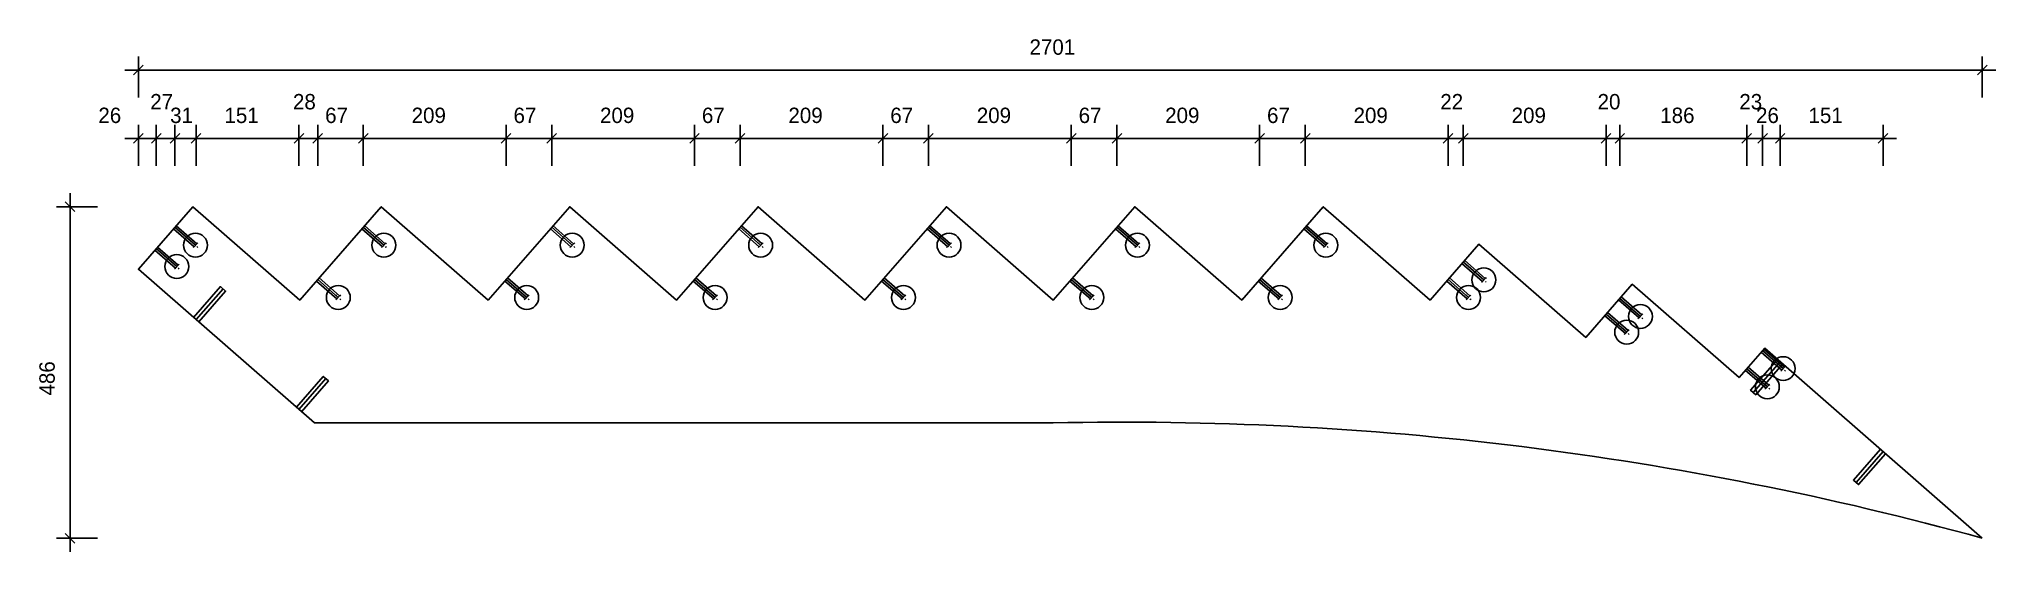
# Model space of a CAD drawing. Header units: millimetres. Extents: x -145 to 2721, y -20 to 731.
import ezdxf
from ezdxf.enums import TextEntityAlignment as Align

# ---------------------------------------------------------------- set-up
doc = ezdxf.new("R2010")
doc.units = ezdxf.units.MM
for name, color, linetype in [('CONTOUR', 7, 'CONTINUOUS'), ('DIMLINES', 7, 'CONTINUOUS'), ('DIMLINESTEXT', 7, 'CONTINUOUS'), ('DRILLINGSOTHER', 7, 'CONTINUOUS'), ('DRILLINGSSIDE', 7, 'CONTINUOUS')]:
    doc.layers.add(name, color=color, linetype=linetype)

msp = doc.modelspace()

# ---------------------------------------------------------------- linework, layer by layer
at = {"layer": 'CONTOUR', "color": 0, "linetype": '0'}
msp.add_lwpolyline([(2701.13, 0, 0.073), (1340.34, 168.781), (257.864, 168.781), (0, 393.974), (79.934, 485.505), (236.495, 348.781), (355.896, 485.505), (512.456, 348.781), (631.857, 485.505), (788.417, 348.781), (907.818, 485.505), (1064.378, 348.781), (1183.779, 485.505), (1340.34, 348.781), (1459.741, 485.505), (1616.301, 348.781), (1735.702, 485.505), (1892.262, 348.781), (1963.83, 430.733), (2120.391, 294.009), (2188.481, 371.978), (2345.041, 235.254), (2382.556, 278.21), (2701.13, 0)], format="xyb", dxfattribs=at)
at = {"layer": 'DIMLINES', "color": 0}
for p, q in [((7.071, 692.576), (-7.071, 678.434)), ((0, 705.505), (0, 645.505)), ((2708.201, 692.576), (2694.058, 678.434)), ((2701.13, 705.505), (2701.13, 645.505)), ((-20, 685.505), (2721.13, 685.505)), ((0, 605.505), (0, 545.505)), ((26.311, 605.505), (26.311, 545.505)), ((53.623, 605.505), (53.623, 545.505)), ((84.626, 605.505), (84.626, 545.505)), ((235.268, 605.505), (235.268, 545.505)), ((262.806, 605.505), (262.806, 545.505)), ((329.584, 605.505), (329.584, 545.505)), ((538.767, 605.505), (538.767, 545.505)), ((605.546, 605.505), (605.546, 545.505)), ((814.728, 605.505), (814.728, 545.505)), ((881.507, 605.505), (881.507, 545.505)), ((1090.69, 605.505), (1090.69, 545.505)), ((1157.468, 605.505), (1157.468, 545.505)), ((1366.651, 605.505), (1366.651, 545.505)), ((1433.429, 605.505), (1433.429, 545.505)), ((1642.612, 605.505), (1642.612, 545.505)), ((1709.391, 605.505), (1709.391, 545.505)), ((1918.573, 605.505), (1918.573, 545.505)), ((1940.998, 605.505), (1940.998, 545.505)), ((2150.181, 605.505), (2150.181, 545.505)), ((2170.266, 605.505), (2170.266, 545.505)), ((2356.244, 605.505), (2356.244, 545.505)), ((2379.449, 605.505), (2379.449, 545.505)), ((2405.152, 605.505), (2405.152, 545.505)), ((2555.794, 605.505), (2555.794, 545.505)), ((-20, 585.505), (2575.794, 585.505)), ((7.071, 592.576), (-7.071, 578.434)), ((33.382, 592.576), (19.24, 578.434)), ((60.694, 592.576), (46.552, 578.434)), ((91.697, 592.576), (77.555, 578.434)), ((242.339, 592.576), (228.197, 578.434)), ((269.877, 592.576), (255.735, 578.434)), ((336.655, 592.576), (322.513, 578.434)), ((545.838, 592.576), (531.696, 578.434)), ((612.617, 592.576), (598.475, 578.434)), ((821.799, 592.576), (807.657, 578.434)), ((888.578, 592.576), (874.436, 578.434)), ((1097.761, 592.576), (1083.618, 578.434)), ((1164.539, 592.576), (1150.397, 578.434)), ((1373.722, 592.576), (1359.58, 578.434)), ((1440.501, 592.576), (1426.358, 578.434)), ((1649.683, 592.576), (1635.541, 578.434)), ((1716.462, 592.576), (1702.32, 578.434)), ((1925.644, 592.576), (1911.502, 578.434)), ((1948.069, 592.576), (1933.927, 578.434)), ((2157.252, 592.576), (2143.11, 578.434)), ((2177.338, 592.576), (2163.195, 578.434)), ((2363.315, 592.576), (2349.173, 578.434)), ((2386.52, 592.576), (2372.378, 578.434)), ((2412.223, 592.576), (2398.081, 578.434)), ((2562.865, 592.576), (2548.723, 578.434)), ((-107.071, 492.576), (-92.929, 478.434)), ((-100, -20), (-100, 505.505)), ((-120, 485.505), (-60, 485.505)), ((-120, 0), (-60, 0)), ((-107.071, 7.071), (-92.929, -7.071))]:
    msp.add_line(p, q, dxfattribs=at)
at = {"layer": 'DRILLINGSOTHER', "color": 3}
for p, q in [((80.217, 432.601), (81.631, 431.187)), ((87.287, 432.601), (85.873, 431.187)), ((356.178, 432.601), (357.592, 431.187)), ((363.248, 432.601), (361.834, 431.187)), ((632.14, 432.601), (633.553, 431.187)), ((639.21, 432.601), (637.795, 431.187)), ((908.101, 432.601), (909.515, 431.187)), ((915.171, 432.601), (913.757, 431.187)), ((1184.062, 432.601), (1185.476, 431.187)), ((1191.132, 432.601), (1189.718, 431.187)), ((1460.023, 432.601), (1461.437, 431.187)), ((1467.093, 432.601), (1465.679, 431.187)), ((1735.985, 432.601), (1737.399, 431.187)), ((1743.055, 432.601), (1741.641, 431.187)), ((52.905, 401.327), (54.319, 399.912)), ((59.975, 401.327), (58.561, 399.912)), ((81.63, 426.944), (80.216, 425.53)), ((85.872, 426.944), (87.286, 425.53)), ((357.591, 426.944), (356.177, 425.53)), ((361.833, 426.944), (363.247, 425.53)), ((633.553, 426.944), (632.139, 425.53)), ((637.795, 426.944), (639.209, 425.53)), ((909.514, 426.944), (908.1, 425.53)), ((913.756, 426.944), (915.17, 425.53)), ((1185.475, 426.944), (1184.061, 425.53)), ((1189.717, 426.944), (1191.131, 425.53)), ((1461.437, 426.944), (1460.022, 425.53)), ((1465.679, 426.944), (1467.092, 425.53)), ((1737.398, 426.944), (1735.984, 425.53)), ((1741.64, 426.944), (1743.054, 425.53)), ((54.318, 395.67), (52.904, 394.256)), ((58.56, 395.67), (59.974, 394.256)), ((1969.005, 376.155), (1967.591, 374.741)), ((1967.592, 381.812), (1969.006, 380.398)), ((1973.247, 376.155), (1974.661, 374.741)), ((1974.662, 381.812), (1973.248, 380.398)), ((290.813, 350.477), (289.399, 349.063)), ((289.4, 356.134), (290.813, 354.72)), ((296.47, 356.134), (295.055, 354.72)), ((295.055, 350.477), (296.469, 349.063)), ((566.774, 350.477), (565.36, 349.063)), ((565.361, 356.134), (566.775, 354.72)), ((571.016, 350.477), (572.43, 349.063)), ((572.431, 356.134), (571.017, 354.72)), ((842.735, 350.477), (841.321, 349.063)), ((841.322, 356.134), (842.736, 354.72)), ((846.977, 350.477), (848.391, 349.063)), ((848.392, 356.134), (846.978, 354.72)), ((1118.697, 350.477), (1117.282, 349.063)), ((1117.284, 356.134), (1118.697, 354.72)), ((1124.354, 356.134), (1122.939, 354.72)), ((1122.939, 350.477), (1124.352, 349.063)), ((1394.658, 350.477), (1393.244, 349.063)), ((1393.245, 356.134), (1394.659, 354.72)), ((1398.9, 350.477), (1400.314, 349.063)), ((1400.315, 356.134), (1398.901, 354.72)), ((1670.619, 350.477), (1669.205, 349.063)), ((1669.206, 356.134), (1670.62, 354.72)), ((1674.861, 350.477), (1676.275, 349.063)), ((1676.276, 356.134), (1674.862, 354.72)), ((1946.581, 350.477), (1945.166, 349.063)), ((1945.167, 356.134), (1946.581, 354.72)), ((1952.237, 356.134), (1950.823, 354.72)), ((1950.823, 350.477), (1952.236, 349.063)), ((2198.274, 322.688), (2196.859, 321.274)), ((2196.86, 328.345), (2198.274, 326.931)), ((2203.93, 328.345), (2202.516, 326.931)), ((2202.516, 322.688), (2203.929, 321.274)), ((2178.188, 299.688), (2176.774, 298.274)), ((2176.775, 305.345), (2178.188, 303.931)), ((2183.845, 305.345), (2182.43, 303.931)), ((2182.43, 299.688), (2183.844, 298.274)), ((2407.456, 246.221), (2406.042, 244.807)), ((2406.043, 251.878), (2407.457, 250.463)), ((2411.698, 246.221), (2413.112, 244.807)), ((2413.113, 251.878), (2411.699, 250.463)), ((2384.251, 219.649), (2382.837, 218.235)), ((2382.838, 225.306), (2384.252, 223.892)), ((2388.493, 219.649), (2389.907, 218.235)), ((2389.908, 225.306), (2388.494, 223.892))]:
    msp.add_line(p, q, dxfattribs=at)
for centre in [(83.752, 429.066), (359.713, 429.066), (635.674, 429.066), (911.635, 429.066), (1187.597, 429.066), (1463.558, 429.066), (1739.519, 429.066), (56.44, 397.791), (1971.127, 378.276), (292.934, 352.598), (568.895, 352.598), (844.857, 352.598), (1120.818, 352.598), (1396.779, 352.598), (1672.741, 352.598), (1948.702, 352.598), (2180.309, 301.809), (2200.395, 324.809), (2409.578, 248.342), (2386.373, 221.771)]:
    msp.add_circle(centre, 17.5, dxfattribs=at)
at = {"layer": 'DRILLINGSSIDE', "color": 3}
for p, q in [((53.623, 455.377), (83.752, 429.066)), ((329.584, 455.377), (359.713, 429.066)), ((605.546, 455.377), (635.674, 429.066)), ((881.507, 455.377), (911.635, 429.066)), ((1157.468, 455.377), (1187.597, 429.066)), ((1433.429, 455.377), (1463.558, 429.066)), ((1709.391, 455.377), (1739.519, 429.066)), ((26.311, 424.102), (56.44, 397.791)), ((1940.998, 404.588), (1971.127, 378.276)), ((262.806, 378.91), (292.934, 352.598)), ((538.767, 378.91), (568.895, 352.598)), ((814.728, 378.91), (844.857, 352.598)), ((1090.69, 378.91), (1120.818, 352.598)), ((1366.651, 378.91), (1396.779, 352.598)), ((1642.612, 378.91), (1672.741, 352.598)), ((1918.573, 378.91), (1948.702, 352.598)), ((84.626, 320.07), (124.092, 365.263)), ((2170.266, 351.12), (2200.395, 324.809)), ((2150.181, 328.121), (2180.309, 301.809)), ((2405.152, 258.477), (2365.685, 213.284)), ((2379.449, 274.653), (2409.578, 248.342)), ((235.268, 188.514), (274.735, 233.707)), ((2356.244, 248.082), (2386.373, 221.771)), ((2555.794, 126.921), (2516.327, 81.729))]:
    msp.add_line(p, q, dxfattribs=at)
at = {"layer": 'DRILLINGSSIDE', "color": 3, "linetype": '3'}
for points in [[(55.596, 457.636), (85.725, 431.325), (81.778, 426.806), (51.65, 453.117)], [(331.558, 457.636), (361.686, 431.325), (357.739, 426.806), (327.611, 453.117)], [(607.519, 457.636), (637.647, 431.325), (633.701, 426.806), (603.572, 453.117)], [(883.48, 457.636), (913.609, 431.325), (909.662, 426.806), (879.534, 453.117)], [(1159.442, 457.636), (1189.57, 431.325), (1185.623, 426.806), (1155.495, 453.117)], [(1435.403, 457.636), (1465.531, 431.325), (1461.585, 426.806), (1431.456, 453.117)], [(1711.364, 457.636), (1741.493, 431.325), (1737.546, 426.806), (1707.417, 453.117)], [(28.284, 426.362), (58.413, 400.051), (54.466, 395.531), (24.338, 421.843)], [(1942.971, 406.847), (1973.1, 380.536), (1969.153, 376.017), (1939.025, 402.328)], [(264.779, 381.169), (294.907, 354.858), (290.961, 350.339), (260.832, 376.65)], [(540.74, 381.169), (570.869, 354.858), (566.922, 350.339), (536.794, 376.65)], [(816.702, 381.169), (846.83, 354.858), (842.883, 350.339), (812.755, 376.65)], [(1092.663, 381.169), (1122.791, 354.858), (1118.845, 350.339), (1088.716, 376.65)], [(1368.624, 381.169), (1398.753, 354.858), (1394.806, 350.339), (1364.678, 376.65)], [(1644.585, 381.169), (1674.714, 354.858), (1670.767, 350.339), (1640.639, 376.65)], [(1920.547, 381.169), (1950.675, 354.858), (1946.729, 350.339), (1916.6, 376.65)], [(80.86, 323.359), (120.326, 368.552), (127.859, 361.974), (88.392, 316.781)], [(2172.24, 353.38), (2202.368, 327.069), (2198.422, 322.55), (2168.293, 348.861)], [(2152.154, 330.38), (2182.282, 304.069), (2178.336, 299.55), (2148.207, 325.861)], [(2408.918, 255.188), (2369.451, 209.995), (2361.919, 216.573), (2401.386, 261.766)], [(2381.422, 276.913), (2411.551, 250.602), (2407.604, 246.083), (2377.476, 272.394)], [(231.502, 191.803), (270.969, 236.996), (278.501, 230.418), (239.034, 185.226)], [(2358.218, 250.342), (2388.346, 224.03), (2384.399, 219.511), (2354.271, 245.822)], [(2559.56, 123.632), (2520.093, 78.44), (2512.561, 85.018), (2552.028, 130.21)]]:
    msp.add_lwpolyline(points, dxfattribs=at)

# ---------------------------------------------------------------- texts
at = {"layer": 'DIMLINESTEXT'}
for s, p in [('2701', (1305.492, 730.505)), ('26', (-58.573, 630.505)), ('27', (17.431, 650.505)), ('31', (46.588, 630.505)), ('28', (226.5, 650.505)), ('67', (273.658, 630.505)), ('209', (400.371, 630.505)), ('67', (549.62, 630.505)), ('209', (676.332, 630.505)), ('67', (825.581, 630.505)), ('209', (952.293, 630.505)), ('67', (1101.542, 630.505)), ('209', (1228.255, 630.505)), ('67', (1377.504, 630.505)), ('209', (1504.216, 630.505)), ('67', (1653.465, 630.505)), ('209', (1780.177, 630.505)), ('22', (1907.249, 650.505)), ('209', (2011.785, 630.505)), ('20', (2137.687, 650.505)), ('186', (2229.451, 630.505)), ('23', (2345.31, 650.505)), ('26', (2369.764, 630.505)), ('151', (126.142, 630.505)), ('151', (2446.668, 630.505))]:
    msp.add_text(s, height=22.5, dxfattribs=at).set_placement(p, align=Align.TOP_LEFT)
msp.add_text('486', height=22.5, rotation=90, dxfattribs=at).set_placement((-145, 208.948), align=Align.TOP_LEFT)

doc.saveas('drawing.dxf')
